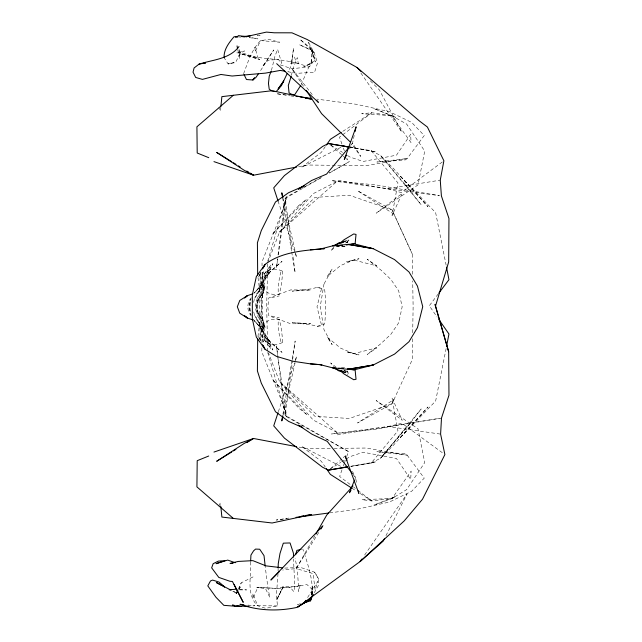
<?xml version="1.0" encoding="UTF-8"?>
<svg xmlns="http://www.w3.org/2000/svg" width="642" height="642" viewBox="0 0 642 642"><rect width="100%" height="100%" fill="white"/><g stroke="black" fill="none" stroke-linecap="round" stroke-linejoin="round"><path stroke-width="0.48" stroke-dasharray="3.21 2.41" d="M312.181 585.825L312.156 596.049C313.465 579.782 307.807 564.149 302.791 548.95M261.864 347.884L261.8 351.88L282.713 403.505L286.637 416.81L349.288 452.04L285.16 415.302L276.421 345.958L286.637 416.81L285.16 415.302L292.487 360.812M261.944 342.876L262.506 306.852L262.113 270.868M412.605 338.727L412.26 359.697L392.069 403.73L357.522 422.99L393.987 399.485L392.069 403.73L349.312 418.48L314.933 416.305L279.559 381.653L268.404 352.715M412.702 332.733L413.119 306.772L412.702 280.883M267.658 263.854L266.671 306.78L267.682 350.845M250.581 561.927C251.455 576.604 245.838 594.123 257.578 605.743L265.708 608.327L277.432 605.896L276.445 594.709L278.018 573.707M278.082 570.947L278.122 569.117M282.328 271.076L282.151 277.954L280.923 287.464L279.286 294.213C252.956 298.161 258.1 260.467 282.328 271.076L281.164 271.004L279.455 277.673L278.179 287.135L278.195 294.068L279.286 294.213M260.283 340.364L261.8 306.852L260.243 272.344L259.464 308.176L260.211 340.38M284.647 568.09L300.801 567.504L314.612 572.207L318.721 579.06L318.231 585.849L314.307 592.678M263.814 289.935L262.201 297.567L256.567 300.873L255.171 306.852L256.567 312.823L262.201 316.129L263.814 323.761M220.832 107.214L220.455 111.066L218.786 107.704M291.813 62.78L293.546 47.989L291.243 65.733L288.146 71.663M277.545 258.822L276.421 267.738L277.697 258.887M278.042 254.858L285.16 198.394L286.637 196.893L298.819 190.04M311.209 595.166L312.164 587.591L312.534 589.741L311.683 594.372M257.94 336.601L261.8 306.852L257.94 277.103M292.624 359.825L295.151 340.998L282.793 414.981M278.267 254.946L286.637 196.893L282.713 210.191L262.008 261.872L262.056 265.868M268.781 343.647C262.626 339.329 261.888 330.566 264.697 324.082L263.718 330.558L264.231 335.477L267.858 340.525L268.781 343.647L268.517 345.091L270.868 348.718L261.567 336.103L262.201 316.129L264.624 332.749L272.89 350.01L265.162 337.564L257.185 319.885L253.855 320.23M446.134 348.526L435.629 401.065L399.605 438.261L427.973 406.996L393.923 444.721L380.594 458.179L371.196 463.01L350.741 466.421M354.224 135.438L352.546 143.102L349.079 149.979M291.468 75.194L292.776 69.432L297.262 57.571L298.321 63.751C279.093 57.587 258.317 60.083 239.305 52.941L236.449 52.829L244.474 50.967L242.732 51.625L239.121 55.381L235.47 62.675L228.279 63.662L233.712 62.539L228.207 64.088L224.05 57.603M253.59 302.446L254.384 298.923L258.036 292.295L263.1 286.163L261.254 288.563L263.998 283.307L262.698 287.006M283.13 415.109L295.489 361.077M295.713 360.114L296.596 356.254L294.742 361.895M271.446 70.419L274.953 56.167L277.633 49.346L281.694 63.293L278.443 59.562L268.773 60.131L265.708 62.097L262.666 66.431L273.757 49.948L259.408 72.418M311.226 595.086L312.534 589.741L306.948 584.589L296.419 586.499L278.492 588.425L256.8 587.591L265.395 588.385L269.841 597.437L268.059 588.545L265.274 567.207M267.714 261.214L286.637 196.893M268.781 270.049L267.858 273.171L264.231 278.219L263.718 283.138L264.697 289.614C261.888 283.13 262.626 274.367 268.781 270.049L268.517 268.605L270.868 264.977L261.567 277.593L262.201 297.567L264.624 280.947L272.89 263.685L265.162 276.132L257.185 293.811L254.689 293.555M347.298 242.869L348.389 239.305M278.363 411.747L294.429 362.834M243.607 73.686C248.013 62.114 251.616 49.562 260.62 40.607L268.902 39.411L279.615 42.187L260.62 40.607L255.187 51.529L254.93 47.259L258.349 59.024L256.543 57.547L238.928 51.85L240.493 53.647L259.769 59.537L240.493 53.647L238.575 49.346M341.985 469.848L339.65 476.452L350.636 484.814M343.318 466.068L343.992 464.182M344.321 463.243L345.324 460.41M346.656 456.631L347.659 453.798L340.3 460.186M250.332 302.414L248.735 306.852L250.123 312.381L250.123 301.323L248.735 306.852L250.332 311.282M238.928 589.26L241.248 582.808L254.232 576.315M267.682 262.851L279.559 232.043L313.2 193.667L337.018 181.381L279.559 232.043L314.933 197.399L349.312 195.216L392.069 209.966L412.26 253.999L412.605 274.912M354.793 479.381L355.507 477.6L351.696 469.727M238.334 589.075L241.248 582.808M260.363 273.307L258.269 277.665L260.54 273.235M276.911 599.564L283.114 586.788L296.419 586.499L299.886 585.448L300.448 584.292L298.337 591.426C298.45 580.312 297.471 569.077 295.087 558.203M218.786 505.992L220.455 502.638L220.736 505.519M385.954 535.701L407.068 493.891L364.632 555.025M301.162 84.592L309.645 65.163L312.574 61.752L306.098 65.966L303.722 66.583L311.049 63.454L312.229 54.987L312.068 50.261L299.381 44.715L311.699 50.501L315.278 62.001L312.068 50.261L311.049 63.454L306.098 65.966L296.123 62.972L289.743 63.325L292.238 59.072M314.909 535.789L296.203 568.563L282.608 570.032M318.745 532.467L296.203 568.563L313.039 573.587L315.15 589.862L317.766 581.435L306.844 598.713M251.263 297.711C246.705 302.831 246.705 310.864 251.263 315.984M239.289 588.866L240.309 587.31L237.612 589.862M325.285 146.657L321.345 152.363L301.419 167.434L341.536 147.002M345.837 241.577L346.873 240.092M254.561 298.257L257.546 294.277L261.808 283.443L270.691 271.237L282.039 261.318L265.162 276.132L270.691 271.237L264.729 278.861L258.814 287.905L254.232 293.105L263.172 283.266L254.256 292.848M438.229 293.932L429.289 305.777L437.154 317.068M410.711 422.661L421.184 408.922L380.594 458.179L410.711 422.661L380.594 458.179M348.991 240.148L345.958 243.334M351.013 466.333L371.196 463.01L397.936 430.798L392.037 398.096L402.269 420.333L376.148 400.512L417.998 428.768L424.723 462.601L406.651 489.621L392.061 498.513L373.909 505.102L395.721 496.37L392.061 498.513L371.814 500.937L361.775 499.669L392.061 498.513L411.161 471.076L410.695 479.438L396.451 458.492L363.123 452.233L349.978 456.671L345.813 459.263M350.644 145.373L352.546 143.102L360.732 156.407L351.704 144.041M333.896 247.058L330.702 250.749L335.413 247.026M330.742 468.483L339.57 460.82M442.306 161.953L401.226 192.56L387.511 188.772L336.881 180.161M342.788 131.345L371.814 112.759L391.732 115.672L395.721 117.325L373.909 108.594L391.732 115.672L406.651 124.075L424.723 151.095L417.998 184.928L376.148 213.184L402.269 193.362L392.037 215.6L397.936 182.898L371.196 150.685L349.77 147.114M330.012 469.117L340.822 462.376M341.656 461.855L344.987 459.776M302.494 188.459L285.16 198.394L292.222 250.902M303.361 187.97L321.562 177.545M329.354 173.075L349.288 161.656L329.274 172.915M304.91 186.613L321.441 177.312M300.223 603.689L297.527 604.828L300.304 603.978M345.444 242.997L347.314 242.347L345.508 242.403M282.328 342.619C258.1 353.228 252.956 315.535 279.286 319.491L280.923 326.24L282.151 335.742L282.328 342.619L281.164 342.692L279.455 336.023L278.179 326.561L278.195 319.636L279.286 319.491M317.276 326.313L324.683 324.001C325.783 312.702 325.895 301.002 324.683 289.694L317.276 287.383L311.065 288.9L292.262 291.131L310.6 289.983L290.754 289.903L268.797 297.96L267.818 307.061L268.797 315.736L290.754 323.793L310.6 323.712L292.262 322.565L311.065 324.804L317.276 326.313L321.682 325.823L317.004 306.844L321.682 287.873L317.276 287.383M371.196 463.01L376.116 461.783L351.038 466.236M337.339 434.875L388.049 426.513L402.004 423.279L443.269 453.396M271.574 297.639L279.214 295.906M298.602 166.687L307.422 165.018L366.084 165.66L407.148 158.574L424.25 135.55L411.626 122.397L389.397 111.652L356.511 104.317L316.755 99.117M387.511 188.772L439.433 195.633L376.019 184.944L331.272 180.611L387.511 188.772L440.26 180.145M388.049 426.513L440.508 418.183L376.132 429.161L331.569 434L388.049 426.513L440.605 434.12M288.94 518.07L276.261 520.036L287.126 518.576M329.651 512.878L356.511 509.387L389.397 502.044L411.626 491.299L424.25 478.146L407.148 455.122L405.359 453.798L376.91 451.679L407.148 455.122L366.084 448.036L334.265 448.381M257.217 35.615L260.09 35.334L257.185 35.527M252.94 605.879L254.858 605.783L246.905 604.981M330.293 448.429L307.422 448.678L297.623 446.824M341.432 367.28L346.198 367.256M336.191 246.4L346.198 246.44L336.665 246.4M239.61 589.878L246.608 589.918L239.265 589.372M277.432 605.896L257.578 605.743L252.924 593.385L252.876 598.577L257.819 587.446L278.492 588.425L283.114 586.788L276.919 599.235L283.05 587.406L290.674 587.815L293.835 591.667L294.79 587.35L293.538 559.013M345.508 371.293L347.314 371.349L348.991 373.548M238.984 36.971L240.967 37.067M286.139 94.992L276.261 93.66L289.919 95.778M249.313 37.637L257.875 38.889L249.297 37.188M290.89 95.931L293.819 96.38M350.05 147.203L376.116 151.913L350.075 147.291M287.76 71.735L297.118 73.365L311.827 72.265L314.444 72.642L317.573 62.796L314.139 52.748L308.385 41.955M271.574 316.057L279.214 317.79M280.265 64.866L291.933 68.758L309.428 66.8L315.005 59.176L308.136 42.147M343.582 370.041L347.314 371.349M232.781 591.33L236.36 592.831M233.672 591.523L235.47 592.389M340.645 466.244L301.419 446.262L321.345 461.333L325.285 467.039M371.196 150.685L380.594 155.525L393.923 168.974L427.973 206.7L399.605 175.435L435.629 212.63L446.134 265.17M330.839 145.1L342.491 152.363M347.483 155.476L349.978 157.033L363.123 161.463L396.451 155.203L410.695 134.266L411.024 142.604L391.732 115.672L361.711 113.746L371.814 112.759L339.482 137.203L342.082 144.458M351.912 488.193L356.053 490.849M360.202 493.505L371.814 500.937L359.263 491.379M393.987 214.211L357.522 190.714L392.069 209.966L412.26 253.999M353.774 487.206L355.339 488.393M336.191 367.296L330.702 362.947L333.896 366.638M330.742 145.212L342.475 155.42M343.205 156.062L345.404 157.972M346.142 158.614L347.611 159.89L346.632 157.162M370.314 80.812L379.39 89.928L401.836 132.108L360.443 72.402M405.142 184.503L421.184 204.774L380.594 155.525L410.711 191.035M312.221 94.551L291.933 68.758L304.565 87.882M353.044 474.446L355.507 477.6L356.687 483.193M254.561 315.439L257.546 319.419L261.808 330.253L270.691 342.459L282.039 352.378L265.162 337.564L270.691 342.459L264.729 334.835L258.814 325.791L254.232 320.591L263.172 330.429L254.256 320.856L253.381 319.186M344.281 369.88L347.908 375.097M314.612 572.207L318.721 579.06M260.54 340.461L258.269 336.031L260.363 340.388M262.698 326.69L263.998 330.389L261.254 325.133L263.1 327.532L258.036 321.401L254.384 314.773L253.59 311.25M343.382 148.093L344.353 150.814M278.05 201.01L295.047 252.739M295.36 253.686L296.596 257.442L283.13 198.587M347.298 370.827L348.389 374.39M267.714 352.482L286.637 416.81M294.59 57.058L296.123 62.972M237.821 49.827L239.562 58.647L239.121 49.378M282.624 197.728L291.524 250.998M291.693 251.985L295.151 272.698L292.752 254.866M256.952 298.891L256.952 314.805L263.838 326.433L265.692 327.203L264.039 325.63L263.685 321L258.196 314.652L256.519 306.852L258.196 299.044L263.685 292.696L264.039 288.065L265.692 286.493L263.838 287.263L256.952 298.891M262.634 272.401L262.241 278.612L263.589 271.759L262.634 272.401M258.261 299.645L257.185 306.876L258.261 314.05L263.477 321.409L258.092 313.657L258.261 314.05L256.543 306.852L258.261 299.645L263.477 292.287L258.092 300.039L258.261 299.645M323.977 284.053L320.214 306.788L323.977 329.627L332.155 344.658L327.035 336.954L340.613 348.173L353.734 353.646L359.03 354.922L346.415 351.824L353.734 353.646L376.766 347.836L367.176 354.512L381.091 343.518L390.954 334.193L398.674 322.83L402.165 306.804L398.674 290.866L390.954 279.503L381.091 270.178L367.176 259.183L376.766 265.86L353.734 260.05L346.415 261.872L359.03 258.774L353.734 260.05L340.613 265.523L327.043 276.726L332.171 268.998L323.977 284.053M251.174 298.682L250.292 300.352L251.166 298.739M298.899 205.448L272.425 234.226L306.499 199.341L298.899 205.448M407.148 158.574L405.367 159.898L376.91 162.017L407.148 158.574M337.082 432.515L313.2 420.028L279.559 381.653L337.082 432.515M263.589 341.937L262.634 341.295L262.241 335.084L263.589 341.937M306.499 414.355L298.899 408.248L272.425 379.47L306.499 414.355M311.868 49.338L299.934 39.242L314.139 52.748L311.868 49.338M251.166 314.957L250.292 313.344L251.174 315.013"/><path stroke-width="0.96" d="M257.683 338.583L257.402 370.924L261.278 383.089L275.49 411.747L288.619 421.401L302.679 427.596M278.147 568.194L278.259 563.604L280.008 553.42L283.315 543.164L290.056 542.947L293.442 553.211L293.506 557.079M250.637 560.947L250.942 555.081L253.558 550.876L255.548 549.087L259.705 549.231L264.031 555.667L265.194 566.252M355.114 243.872L356.029 234.418L353.718 233.961L344.016 239.763L339.642 243.446M220.928 106.259L221.875 96.637L272.112 90.707M224.05 57.603C223.817 49.298 228.977 42.733 234.049 36.73L237.997 36.923M310.848 598.015L310.487 600.856L304.011 602.838M295.617 554.688L296.877 550.371L301.106 549.351M282.624 415.968L281.806 420.903L282.905 416.072M311.169 597.148L310.487 600.856L312.156 596.049M446.511 346.592L448.951 333.992L438.839 319.483M355.058 131.602L356.109 126.811L344.313 159.425L346.479 155.131M310.567 597.75L310.126 599.532L296.516 607.501C277.657 611.449 258.164 610.799 239.947 604.274L243.92 604.676M313.328 594.388L310.872 598.657L297.816 607.051L360.106 561.541L404.243 520.879L422.516 499.203L444.89 454.576L440.605 434.12L441.495 418.03L448.967 395.263L448.662 351.736L435.493 306.178L448.678 261.96L448.951 218.481L441.391 195.89L440.26 180.145L443.887 160.773L427.403 127.036L419.499 121.033L357.04 67.49L307.053 39.459L291.966 32.822L274.262 32.79L266.422 32.1L245.709 36.722L248.59 36.442M291.251 76.157L288.306 85.49L289.069 92.929L291.805 94.35L294.726 94.687L300.713 85.49M278.05 412.686L273.725 425.855L284.422 438.101L322.621 467.272L328.343 470.153L347.82 466.903M271.125 71.246L269.223 76.213L268.46 83.468L269.223 89.206L272.2 91.124L276.14 91.637L281.461 85.603L287.263 73.365M354.44 480.272L349.465 492.751L350.973 490.295M237.917 589.966L236.248 593.553L237.773 591.21M384.606 538.365L383.258 541.037L360.106 561.541L361.807 559.102M263.268 267.923L265.09 264.376C282.015 251.616 304.107 250.508 324.467 248.655L322.749 248.807M315.888 534.064L326.714 515.085L353.036 485.922M262.45 268.958L265.09 264.376L256.335 276.558L252.346 294.83L252.346 318.865L256.335 337.138L265.09 349.32L276.317 356.326L292.88 361.221L310.367 363.862L321.642 364.808M320.848 529.104L322.42 526.584M305.809 600.358L304.244 602.822L310.872 598.657L310.126 599.532L305.624 601.426M326.409 145.028L330.349 139.314L341.127 132.412M258.397 73.87L255.869 77.521L252.868 79.985L246.472 79.52L244.016 74.52M254.593 77.642L252.868 79.985L254.063 78.396M438.823 293.137L448.951 279.703L446.511 267.104M348.742 147.644L326.569 174.094L311.555 180.514L298.289 189.189L304.324 185.979M322.942 525.75L270.876 580.039L279.262 571.645M238.984 46.593C229.411 59.224 212.895 59.634 199.02 64.136L194.093 67.964L193.033 72.137L195.69 77.457L202.415 79.391L220.944 74.464L232.107 76.021L265.379 73.132L280.281 70.419L284.96 71.238M246.006 296.885L247.371 295.673L252.932 293.779M233.335 95.273L196.917 126.819L197.206 153.013L208.746 157.683M244.546 298.065L247.371 295.673L239.779 300.456L237.331 306.74L239.779 313.24L247.371 318.023L252.932 319.917M335.814 244.843L339.185 242.628L340.99 242.564M231.754 451.96L216.675 461.285L244.104 443.486L253.534 438.486L296.644 446.639M233.431 450.925L235.943 449.368M246.833 442.627L253.534 438.486L213.955 452.072M348.799 146.954L328.343 143.543L322.621 146.424L284.422 175.595L273.725 187.841L278.05 201.01M341.416 243.069L345.452 241.055L332.716 245.83L325.382 247.748L320.181 249.04L310.367 249.834M304.292 185.827L288.499 192.752L275.482 201.973L261.278 230.606L257.402 242.772L257.683 275.113M208.738 456.013L197.206 460.683L196.917 486.877L233.327 518.423L272.112 522.989L311.378 514.587L305.528 515.494M310.367 363.862L320.181 364.656L332.716 367.866L354.143 369.856L373.179 365.017L394.541 354.111L409.034 341.672L417.469 327.605L422.733 306.707L417.469 286.091L409.034 272.023L394.541 259.593L373.179 248.679L354.143 243.84L332.716 245.83L335.646 245.669M230.037 563.379L238.238 561.429L252.876 560.643L265.957 565.859L282.681 567.857M296.644 167.056L253.534 175.21L213.955 161.624M199.02 64.136L205.464 62.956M203.963 63.229L205.576 62.932M343.318 467.601L347.178 466.919L328.343 470.153M236.505 589.171L229.202 589.829M301.62 516.104L303.578 515.799M346.391 244.987L349.296 244.554M351.238 244.273L354.143 243.84M235.413 37.027L237.299 36.779L238.439 35.623L246.496 36.69M296.01 517.372L328.664 513.006M250.412 35.968L241.705 36.53L244.562 36.947M337.604 245.565L342.491 245.292M249.096 606.072L236.914 606.345L223.833 605.342L215.961 597.269L207.799 585.889L210.48 580.962L212.622 580.087L218.994 582.061L224.62 586.86M231.032 563.355L233.022 563.315M340.99 371.132L339.185 371.068L335.814 368.853M335.646 368.026L332.716 367.866L345.452 372.641L341.416 370.635M338.583 368.187L343.462 368.46M320.181 364.656L321.899 364.808M233.327 518.423L221.875 517.059L220.832 506.482M296.01 96.324L297.984 96.589M299.966 96.854L311.811 98.451M347.362 368.853L354.143 369.856M305.528 98.202L311.378 99.109L273.067 90.915M234.25 605.326L232.46 605.045L234.739 605.976L241.408 606.449L236.93 605.743M328.343 143.543L349.087 147.042M343.318 146.095L349.104 147.122M235.229 562.721L227.725 560.089L216.009 563.692L224.925 560.667L218.368 561.124L213.16 563.684L211.659 567.841L218.786 577.407L229.964 581.283L232.412 581.459L243.238 602.324L234.073 584.509M301.9 426.922L298.474 425.148L311.868 434.161L327.219 441.343L352.434 473.66M221.233 585.215L216.322 582.519L231.04 590.175M222.87 586.114L224.507 587.013M231.754 161.736L216.675 152.411L244.104 170.21L253.534 175.21L250.187 173.139M233.431 162.771L235.943 164.328M238.455 165.885L240.132 166.92M246.833 171.069L248.51 172.104M351.912 488.193L330.349 474.382L326.409 468.668M339.642 370.249L344.016 373.933L353.718 379.735L356.029 379.278L355.114 369.824M244.546 315.631L247.371 318.023L246.006 316.811M276.678 63.67L318.376 102.375L317.14 100.81M350.01 141.73L321.594 113.658L306.21 90.378M357.04 67.49L361.229 71.695M262.45 344.738L265.09 349.32M263.268 345.781L264.632 348.437M347.041 460.105L345.348 456.598L358.854 493.441L358.26 490.648M448.662 351.736L435.043 304.372L435.493 306.178M282.905 197.624L281.806 192.801L282.624 197.728M237.042 45.903L237.62 48.84M283.684 81.101L278.227 88.821L283.684 81.101M373.179 365.017L347.828 369.319L373.179 365.017M363.701 246.937L347.828 244.377L373.179 248.679L363.701 246.937"/></g></svg>
